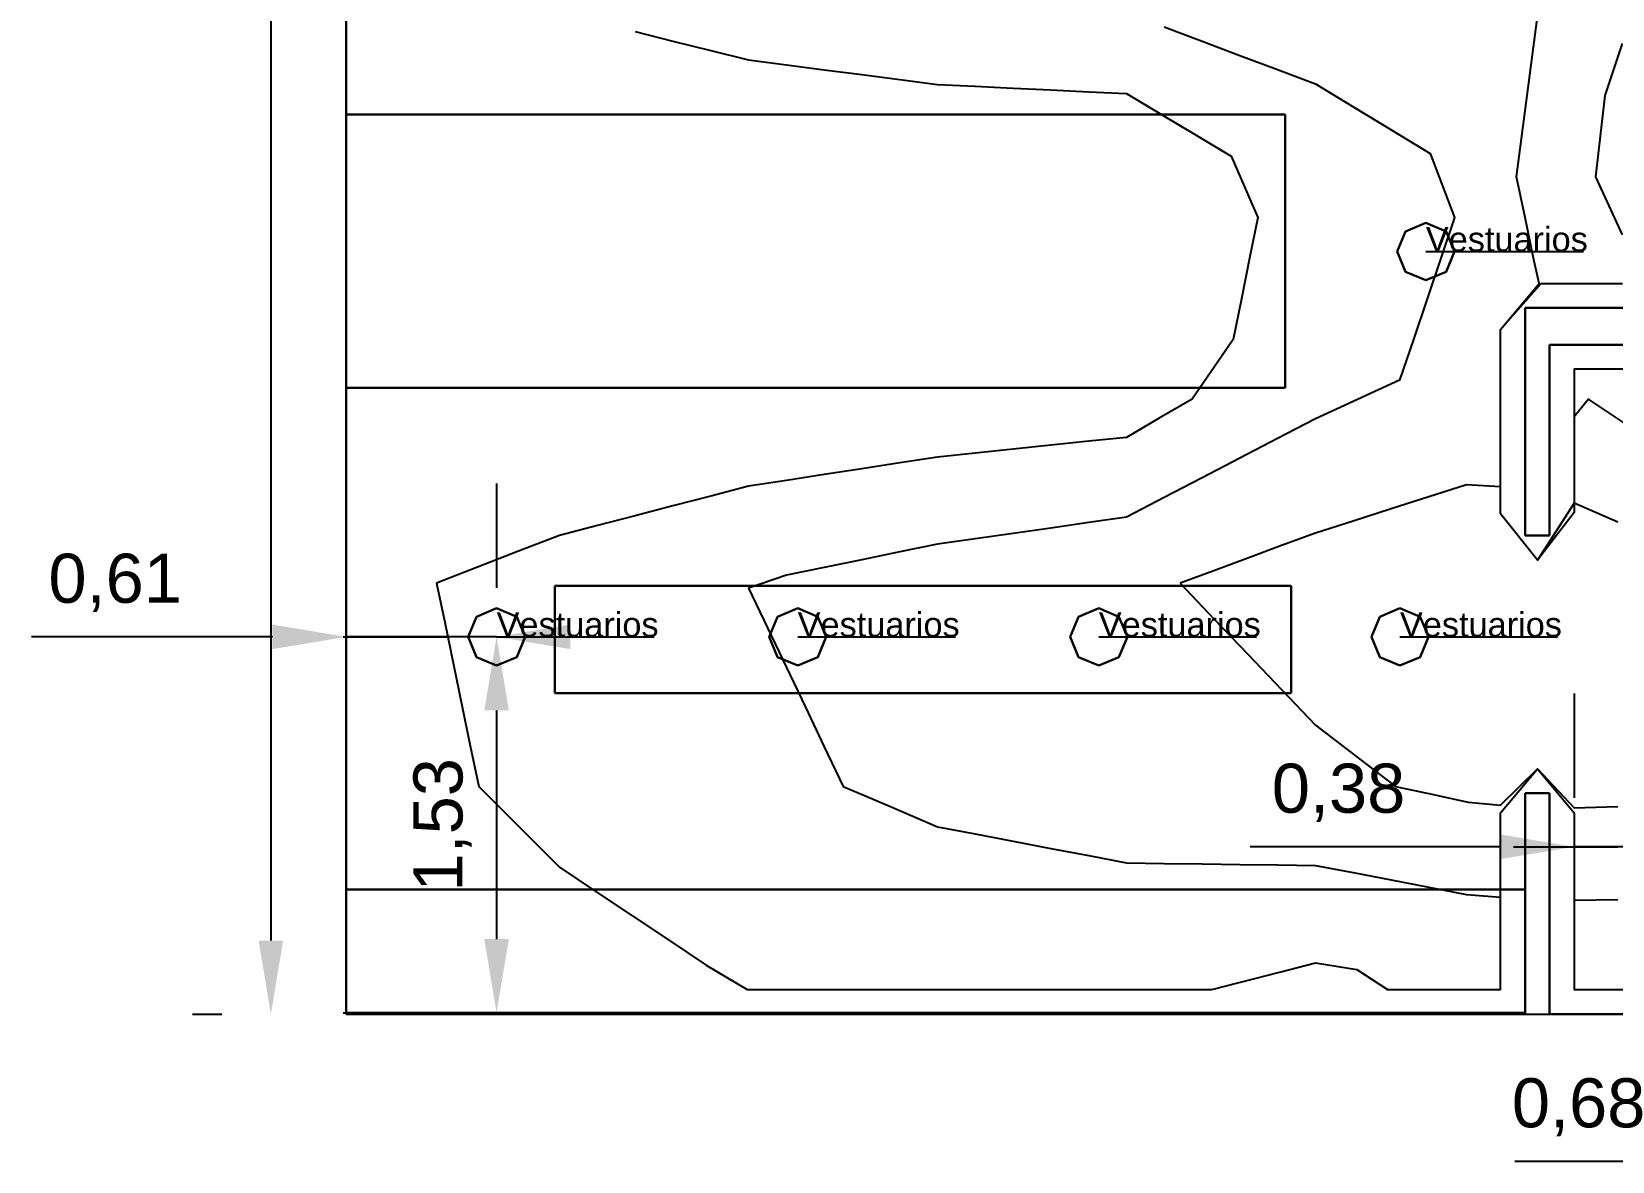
# Model space of a CAD drawing. Header units: millimetres. Extents: x 3.7 to 38, y 4.9 to 16.2.
# Drawn here: x 3.75 to 10.19, y 5.36 to 9.97 of the extents above; entities that cross this region are included whole.
import ezdxf

# ---------------------------------------------------------------- set-up
doc = ezdxf.new("R2010")
doc.units = ezdxf.units.MM
for name, color, linetype in [('DLXFURN', 5, 'Continuous'), ('DLXISO', 7, 'Continuous'), ('DLXLUM', 2, 'Continuous'), ('DLXLUMEX', 2, 'Continuous'), ('DLXSCENE', 7, 'Continuous'), ('MAPAS', 7, 'Continuous')]:
    doc.layers.add(name, color=color, linetype=linetype)
doc.layers.get('0').off()
doc.styles.get("Standard").update_dxf_attribs({"font": 'arial.ttf'})
doc.dimstyles.new('ISO-25', dxfattribs={"dimtxt": 0.2, "dimasz": 0.3, "dimexe": 0.2, "dimexo": 0.625, "dimgap": 0.1, "dimtad": 1, "dimtoh": 1, "dimtxsty": 'Standard', "dimcen": 2.5, "dimadec": 0, "dimazin": 0, "dimtfac": 1, "dimtmove": 0, "dimatfit": 3, "dimfxl": 1, "dimarcsym": 0})

# ---------------------------------------------------------------- blocks, each defined once
blk = doc.blocks.new('*U9')
for p, q in [((-0.1163, 0), (-0.0822, 0.0822)), ((-0.0822, 0.0822), (-0.1163, 0)), ((-0.0822, 0.0822), (-0.1163, 0)), ((-0.1163, 0), (-0.0822, 0.0822)), ((-0.0822, 0.0822), (0, 0.1163)), ((0, 0.1163), (-0.0822, 0.0822)), ((0, 0.1163), (-0.0822, 0.0822)), ((-0.0822, 0.0822), (0, 0.1163)), ((-0.0822, 0.0822), (-0.0822, 0.0822)), ((-0.0822, 0.0822), (-0.0822, 0.0822)), ((0, 0.1163), (0.0822, 0.0822)), ((0.0822, 0.0822), (0, 0.1163)), ((0, 0.1163), (0, 0.1163)), ((0.0822, 0.0822), (0, 0.1163)), ((0, 0.1163), (0, 0.1163)), ((0, 0.1163), (0.0822, 0.0822)), ((0.0822, 0.0822), (0.1163, 0)), ((0.1163, 0), (0.0822, 0.0822)), ((0.0822, 0.0822), (0.0822, 0.0822)), ((0.1163, 0), (0.0822, 0.0822)), ((0.0822, 0.0822), (0.0822, 0.0822)), ((0.0822, 0.0822), (0.1163, 0)), ((-0.0822, -0.0822), (-0.1163, 0)), ((-0.1163, 0), (-0.0822, -0.0822)), ((-0.1163, 0), (-0.1163, 0)), ((-0.1163, 0), (-0.0822, -0.0822)), ((-0.0822, -0.0822), (-0.1163, 0)), ((-0.1163, 0), (-0.1163, 0)), ((0.1163, 0), (0.0822, -0.0822)), ((0.0822, -0.0822), (0.1163, 0)), ((0.0822, -0.0822), (0.1163, 0)), ((0.1163, 0), (0.0822, -0.0822)), ((0.1163, 0), (0.1163, 0)), ((0.1163, 0), (0.1163, 0)), ((0, -0.1163), (-0.0822, -0.0822)), ((-0.0822, -0.0822), (0, -0.1163)), ((-0.0822, -0.0822), (0, -0.1163)), ((0, -0.1163), (-0.0822, -0.0822)), ((-0.0822, -0.0822), (-0.0822, -0.0822)), ((-0.0822, -0.0822), (-0.0822, -0.0822)), ((0.0822, -0.0822), (0, -0.1163)), ((0, -0.1163), (0.0822, -0.0822)), ((0, -0.1163), (0.0822, -0.0822)), ((0.0822, -0.0822), (0, -0.1163)), ((0, -0.1163), (0, -0.1163)), ((0, -0.1163), (0, -0.1163)), ((0.0822, -0.0822), (0.0822, -0.0822)), ((0.0822, -0.0822), (0.0822, -0.0822))]:
    blk.add_line(p, q)
at = {"color": 1}
blk.add_line((0, 0), (0.6425, 0), dxfattribs=at)
at = {"layer": 'DLXLUMEX', "color": 7}
blk.add_text('Vestuarios', height=0.1, dxfattribs=at).set_placement((0, 0))
blk = doc.blocks.new('*U60')
for p, q in [((-0.1163, 0), (-0.0822, 0.0822)), ((-0.0822, 0.0822), (-0.1163, 0)), ((-0.0822, 0.0822), (-0.1163, 0)), ((-0.1163, 0), (-0.0822, 0.0822)), ((-0.0822, 0.0822), (0, 0.1163)), ((0, 0.1163), (-0.0822, 0.0822)), ((0, 0.1163), (-0.0822, 0.0822)), ((-0.0822, 0.0822), (0, 0.1163)), ((-0.0822, 0.0822), (-0.0822, 0.0822)), ((-0.0822, 0.0822), (-0.0822, 0.0822)), ((0, 0.1163), (0.0822, 0.0822)), ((0.0822, 0.0822), (0, 0.1163)), ((0, 0.1163), (0, 0.1163)), ((0.0822, 0.0822), (0, 0.1163)), ((0, 0.1163), (0, 0.1163)), ((0, 0.1163), (0.0822, 0.0822)), ((0.0822, 0.0822), (0.1163, 0)), ((0.1163, 0), (0.0822, 0.0822)), ((0.0822, 0.0822), (0.0822, 0.0822)), ((0.1163, 0), (0.0822, 0.0822)), ((0.0822, 0.0822), (0.0822, 0.0822)), ((0.0822, 0.0822), (0.1163, 0)), ((-0.0822, -0.0822), (-0.1163, 0)), ((-0.1163, 0), (-0.0822, -0.0822)), ((-0.1163, 0), (-0.1163, 0)), ((-0.1163, 0), (-0.0822, -0.0822)), ((-0.0822, -0.0822), (-0.1163, 0)), ((-0.1163, 0), (-0.1163, 0)), ((0.1163, 0), (0.0822, -0.0822)), ((0.0822, -0.0822), (0.1163, 0)), ((0.0822, -0.0822), (0.1163, 0)), ((0.1163, 0), (0.0822, -0.0822)), ((0.1163, 0), (0.1163, 0)), ((0.1163, 0), (0.1163, 0)), ((0, -0.1163), (-0.0822, -0.0822)), ((-0.0822, -0.0822), (0, -0.1163)), ((-0.0822, -0.0822), (0, -0.1163)), ((0, -0.1163), (-0.0822, -0.0822)), ((-0.0822, -0.0822), (-0.0822, -0.0822)), ((-0.0822, -0.0822), (-0.0822, -0.0822)), ((0.0822, -0.0822), (0, -0.1163)), ((0, -0.1163), (0.0822, -0.0822)), ((0, -0.1163), (0.0822, -0.0822)), ((0.0822, -0.0822), (0, -0.1163)), ((0, -0.1163), (0, -0.1163)), ((0, -0.1163), (0, -0.1163)), ((0.0822, -0.0822), (0.0822, -0.0822)), ((0.0822, -0.0822), (0.0822, -0.0822))]:
    blk.add_line(p, q)
at = {"color": 1}
blk.add_line((0, 0), (0.6425, 0), dxfattribs=at)
at = {"layer": 'DLXLUMEX', "color": 7}
blk.add_text('Vestuarios', height=0.1, dxfattribs=at).set_placement((0, 0))
blk = doc.blocks.new('*U90')
for p, q in [((-0.1163, 0), (-0.0822, 0.0822)), ((-0.0822, 0.0822), (-0.1163, 0)), ((-0.0822, 0.0822), (-0.1163, 0)), ((-0.1163, 0), (-0.0822, 0.0822)), ((-0.0822, 0.0822), (0, 0.1163)), ((0, 0.1163), (-0.0822, 0.0822)), ((0, 0.1163), (-0.0822, 0.0822)), ((-0.0822, 0.0822), (0, 0.1163)), ((-0.0822, 0.0822), (-0.0822, 0.0822)), ((-0.0822, 0.0822), (-0.0822, 0.0822)), ((0, 0.1163), (0.0822, 0.0822)), ((0.0822, 0.0822), (0, 0.1163)), ((0, 0.1163), (0, 0.1163)), ((0.0822, 0.0822), (0, 0.1163)), ((0, 0.1163), (0, 0.1163)), ((0, 0.1163), (0.0822, 0.0822)), ((0.0822, 0.0822), (0.1163, 0)), ((0.1163, 0), (0.0822, 0.0822)), ((0.0822, 0.0822), (0.0822, 0.0822)), ((0.1163, 0), (0.0822, 0.0822)), ((0.0822, 0.0822), (0.0822, 0.0822)), ((0.0822, 0.0822), (0.1163, 0)), ((-0.0822, -0.0822), (-0.1163, 0)), ((-0.1163, 0), (-0.0822, -0.0822)), ((-0.1163, 0), (-0.1163, 0)), ((-0.1163, 0), (-0.0822, -0.0822)), ((-0.0822, -0.0822), (-0.1163, 0)), ((-0.1163, 0), (-0.1163, 0)), ((0.1163, 0), (0.0822, -0.0822)), ((0.0822, -0.0822), (0.1163, 0)), ((0.0822, -0.0822), (0.1163, 0)), ((0.1163, 0), (0.0822, -0.0822)), ((0.1163, 0), (0.1163, 0)), ((0.1163, 0), (0.1163, 0)), ((0, -0.1163), (-0.0822, -0.0822)), ((-0.0822, -0.0822), (0, -0.1163)), ((-0.0822, -0.0822), (0, -0.1163)), ((0, -0.1163), (-0.0822, -0.0822)), ((-0.0822, -0.0822), (-0.0822, -0.0822)), ((-0.0822, -0.0822), (-0.0822, -0.0822)), ((0.0822, -0.0822), (0, -0.1163)), ((0, -0.1163), (0.0822, -0.0822)), ((0, -0.1163), (0.0822, -0.0822)), ((0.0822, -0.0822), (0, -0.1163)), ((0, -0.1163), (0, -0.1163)), ((0, -0.1163), (0, -0.1163)), ((0.0822, -0.0822), (0.0822, -0.0822)), ((0.0822, -0.0822), (0.0822, -0.0822))]:
    blk.add_line(p, q)
at = {"color": 1}
blk.add_line((0, 0), (0.6425, 0), dxfattribs=at)
at = {"layer": 'DLXLUMEX', "color": 7}
blk.add_text('Vestuarios', height=0.1, dxfattribs=at).set_placement((0, 0))
blk = doc.blocks.new('*U10')
for p, q in [((-0.1163, 0), (-0.0822, 0.0822)), ((-0.0822, 0.0822), (-0.1163, 0)), ((-0.0822, 0.0822), (-0.1163, 0)), ((-0.1163, 0), (-0.0822, 0.0822)), ((-0.0822, 0.0822), (0, 0.1163)), ((0, 0.1163), (-0.0822, 0.0822)), ((0, 0.1163), (-0.0822, 0.0822)), ((-0.0822, 0.0822), (0, 0.1163)), ((-0.0822, 0.0822), (-0.0822, 0.0822)), ((-0.0822, 0.0822), (-0.0822, 0.0822)), ((0, 0.1163), (0.0822, 0.0822)), ((0.0822, 0.0822), (0, 0.1163)), ((0, 0.1163), (0, 0.1163)), ((0.0822, 0.0822), (0, 0.1163)), ((0, 0.1163), (0, 0.1163)), ((0, 0.1163), (0.0822, 0.0822)), ((0.0822, 0.0822), (0.1163, 0)), ((0.1163, 0), (0.0822, 0.0822)), ((0.0822, 0.0822), (0.0822, 0.0822)), ((0.1163, 0), (0.0822, 0.0822)), ((0.0822, 0.0822), (0.0822, 0.0822)), ((0.0822, 0.0822), (0.1163, 0)), ((-0.0822, -0.0822), (-0.1163, 0)), ((-0.1163, 0), (-0.0822, -0.0822)), ((-0.1163, 0), (-0.1163, 0)), ((-0.1163, 0), (-0.0822, -0.0822)), ((-0.0822, -0.0822), (-0.1163, 0)), ((-0.1163, 0), (-0.1163, 0)), ((0.1163, 0), (0.0822, -0.0822)), ((0.0822, -0.0822), (0.1163, 0)), ((0.0822, -0.0822), (0.1163, 0)), ((0.1163, 0), (0.0822, -0.0822)), ((0.1163, 0), (0.1163, 0)), ((0.1163, 0), (0.1163, 0)), ((0, -0.1163), (-0.0822, -0.0822)), ((-0.0822, -0.0822), (0, -0.1163)), ((-0.0822, -0.0822), (-0.0822, -0.0822)), ((-0.0822, -0.0822), (0, -0.1163)), ((0, -0.1163), (-0.0822, -0.0822)), ((-0.0822, -0.0822), (-0.0822, -0.0822)), ((0.0822, -0.0822), (0, -0.1163)), ((0, -0.1163), (0.0822, -0.0822)), ((0, -0.1163), (0.0822, -0.0822)), ((0.0822, -0.0822), (0, -0.1163)), ((0, -0.1163), (0, -0.1163)), ((0, -0.1163), (0, -0.1163)), ((0.0822, -0.0822), (0.0822, -0.0822)), ((0.0822, -0.0822), (0.0822, -0.0822))]:
    blk.add_line(p, q)
at = {"color": 1}
blk.add_line((0, 0), (0.6425, 0), dxfattribs=at)
at = {"layer": 'DLXLUMEX', "color": 7}
blk.add_text('Vestuarios', height=0.1, dxfattribs=at).set_placement((0, 0))
blk = doc.blocks.new('*U42')
for p, q in [((-0.1163, 0), (-0.0822, 0.0822)), ((-0.0822, 0.0822), (-0.1163, 0)), ((-0.0822, 0.0822), (-0.1163, 0)), ((-0.1163, 0), (-0.0822, 0.0822)), ((-0.0822, 0.0822), (0, 0.1163)), ((0, 0.1163), (-0.0822, 0.0822)), ((0, 0.1163), (-0.0822, 0.0822)), ((-0.0822, 0.0822), (0, 0.1163)), ((-0.0822, 0.0822), (-0.0822, 0.0822)), ((-0.0822, 0.0822), (-0.0822, 0.0822)), ((0, 0.1163), (0.0822, 0.0822)), ((0.0822, 0.0822), (0, 0.1163)), ((0, 0.1163), (0, 0.1163)), ((0.0822, 0.0822), (0, 0.1163)), ((0, 0.1163), (0, 0.1163)), ((0, 0.1163), (0.0822, 0.0822)), ((0.0822, 0.0822), (0.1163, 0)), ((0.1163, 0), (0.0822, 0.0822)), ((0.0822, 0.0822), (0.0822, 0.0822)), ((0.1163, 0), (0.0822, 0.0822)), ((0.0822, 0.0822), (0.0822, 0.0822)), ((0.0822, 0.0822), (0.1163, 0)), ((-0.0822, -0.0822), (-0.1163, 0)), ((-0.1163, 0), (-0.0822, -0.0822)), ((-0.1163, 0), (-0.1163, 0)), ((-0.1163, 0), (-0.0822, -0.0822)), ((-0.0822, -0.0822), (-0.1163, 0)), ((-0.1163, 0), (-0.1163, 0)), ((0.1163, 0), (0.0822, -0.0822)), ((0.0822, -0.0822), (0.1163, 0)), ((0.0822, -0.0822), (0.1163, 0)), ((0.1163, 0), (0.0822, -0.0822)), ((0.1163, 0), (0.1163, 0)), ((0.1163, 0), (0.1163, 0)), ((0, -0.1163), (-0.0822, -0.0822)), ((-0.0822, -0.0822), (0, -0.1163)), ((-0.0822, -0.0822), (-0.0822, -0.0822)), ((-0.0822, -0.0822), (0, -0.1163)), ((0, -0.1163), (-0.0822, -0.0822)), ((-0.0822, -0.0822), (-0.0822, -0.0822)), ((0.0822, -0.0822), (0, -0.1163)), ((0, -0.1163), (0.0822, -0.0822)), ((0, -0.1163), (0.0822, -0.0822)), ((0.0822, -0.0822), (0, -0.1163)), ((0, -0.1163), (0, -0.1163)), ((0, -0.1163), (0, -0.1163)), ((0.0822, -0.0822), (0.0822, -0.0822)), ((0.0822, -0.0822), (0.0822, -0.0822))]:
    blk.add_line(p, q)
at = {"color": 1}
blk.add_line((0, 0), (0.6425, 0), dxfattribs=at)
at = {"layer": 'DLXLUMEX', "color": 7}
blk.add_text('Vestuarios', height=0.1, dxfattribs=at).set_placement((0, 0))
blk = doc.blocks.new('*U45')
for p, q in [((1.6, 0.2686), (-2.225, 0.2686)), ((-2.225, 0.2686), (-2.225, -0.8454)), ((-2.225, -0.8454), (-2.225, 0.2686)), ((-2.225, 0.2686), (-2.225, 0.2686)), ((-2.225, 0.2686), (-2.225, -0.8454)), ((1.6, 0.2686), (-2.225, 0.2686)), ((-2.225, 0.2686), (-2.225, 0.2686)), ((-2.225, 0.2686), (1.6, 0.2686)), ((1.6, -0.8454), (1.6, 0.2686)), ((1.6, 0.2686), (1.6, 0.2686)), ((1.6, 0.2686), (1.6, -0.8454)), ((1.6, -0.8454), (1.6, 0.2686)), ((1.6, 0.2686), (1.6, 0.2686)), ((-2.225, -0.8454), (1.6, -0.8454)), ((-2.225, -0.8454), (-2.225, -0.8454)), ((-2.225, -0.8454), (1.6, -0.8454)), ((1.6, -0.8454), (-2.225, -0.8454)), ((-2.225, -0.8454), (-2.225, -0.8454)), ((1.6, -0.8454), (1.6, -0.8454)), ((1.6, -0.8454), (1.6, -0.8454))]:
    blk.add_line(p, q)
blk = doc.blocks.new('*U46')
for p, q in [((-0.5985, -0.2), (-0.5985, -0.702)), ((-0.5985, -0.702), (-0.5985, -0.2)), ((-0.5985, -0.2), (-0.5985, -0.2)), ((4.2044, -0.2), (-0.5985, -0.2)), ((-0.5985, -0.2), (-0.5985, -0.702)), ((4.2044, -0.2), (-0.5985, -0.2)), ((-0.5985, -0.2), (-0.5985, -0.2)), ((-0.5985, -0.2), (4.2044, -0.2)), ((4.2044, -0.702), (4.2044, -0.2)), ((4.2044, -0.2), (4.2044, -0.2)), ((-0.5985, -0.702), (-0.5985, -0.702)), ((-0.5985, -0.702), (4.2044, -0.702)), ((4.2044, -0.702), (-0.5985, -0.702)), ((-0.5985, -0.702), (-0.5985, -0.702)), ((-0.5985, -0.702), (4.2044, -0.702)), ((4.2044, -0.702), (4.2044, -0.702))]:
    blk.add_line(p, q)
blk = doc.blocks.new('*U47')
for p, q in [((2.8515, 0.038), (-0.1485, 0.038)), ((-0.1485, 0.038), (-0.1485, -0.4)), ((-0.1485, 0.038), (-0.1485, -0.4)), ((-0.1485, -0.4), (-0.1485, 0.038)), ((-0.1485, 0.038), (-0.1485, 0.038)), ((2.8515, 0.038), (-0.1485, 0.038)), ((-0.1485, 0.038), (-0.1485, 0.038)), ((-0.1485, 0.038), (2.8515, 0.038)), ((2.8515, -0.4), (2.8515, 0.038)), ((2.8515, -0.4), (2.8515, 0.038)), ((2.8515, 0.038), (2.8515, 0.038)), ((2.8515, 0.038), (2.8515, -0.4)), ((2.8515, 0.038), (2.8515, 0.038)), ((-0.1485, -0.4), (2.8515, -0.4)), ((-0.1485, -0.4), (-0.1485, -0.4)), ((-0.1485, -0.4), (2.8515, -0.4)), ((2.8515, -0.4), (-0.1485, -0.4)), ((-0.1485, -0.4), (-0.1485, -0.4)), ((2.8515, -0.4), (2.8515, -0.4)), ((2.8515, -0.4), (2.8515, -0.4))]:
    blk.add_line(p, q)
blk = doc.blocks.new('*U53')
for p, q in [((35.2015, 52.3923), (35.2015, 61.7003)), ((35.2015, 61.7003), (35.2015, 52.3923)), ((40.0044, 55.2703), (40.0044, 55.1305)), ((40.0044, 55.1305), (40.0044, 55.2703)), ((40.0044, 55.2703), (40.0044, 55.2703)), ((40.5013, 55.2703), (40.0044, 55.2703)), ((40.0044, 55.2703), (40.0044, 55.2703)), ((40.0044, 55.2703), (40.5013, 55.2703)), ((40.0044, 55.1305), (40.0044, 54.3424)), ((40.0044, 54.3424), (40.0044, 55.1305)), ((40.0044, 55.1305), (40.0044, 55.1305)), ((40.0044, 55.1305), (40.0044, 55.1305)), ((40.1044, 55.1203), (42.3081, 55.1203)), ((42.3081, 55.1203), (40.1044, 55.1203)), ((40.1044, 55.1203), (40.1044, 55.1203)), ((40.1044, 55.1203), (40.1044, 55.1203)), ((40.1044, 55.1203), (40.1044, 54.3424)), ((40.1044, 54.3424), (40.1044, 55.1203)), ((40.0044, 54.3424), (40.1044, 54.3424)), ((40.1044, 54.3424), (40.0044, 54.3424)), ((40.0044, 54.3424), (40.0044, 54.3424)), ((40.0044, 54.3424), (40.0044, 54.3424)), ((40.1044, 54.3424), (40.1044, 54.3424)), ((40.1044, 54.3424), (40.1044, 54.3424)), ((40.0044, 52.3923), (40.0044, 53.2924)), ((40.0044, 53.2924), (40.0044, 53.2924)), ((40.0044, 53.2924), (40.0044, 52.3923)), ((40.1044, 53.2924), (40.0044, 53.2924)), ((40.0044, 53.2924), (40.0044, 53.2924)), ((40.0044, 53.2924), (40.1044, 53.2924)), ((40.1044, 53.2924), (40.1044, 53.2924)), ((40.1044, 52.3923), (40.1044, 53.2924)), ((40.1044, 53.2924), (40.1044, 53.2924)), ((40.1044, 53.2924), (40.1044, 52.3923)), ((40.0044, 52.3923), (35.2015, 52.3923)), ((35.2015, 52.3923), (35.2015, 52.3923)), ((35.2015, 52.3923), (40.0044, 52.3923)), ((35.2015, 52.3923), (35.2015, 52.3923)), ((40.0044, 52.3923), (40.0044, 52.3923)), ((40.0044, 52.3923), (40.0044, 52.3923)), ((40.1044, 52.3923), (40.1044, 52.3923)), ((42.3081, 52.3923), (40.1044, 52.3923)), ((40.1044, 52.3923), (40.1044, 52.3923)), ((40.1044, 52.3923), (42.3081, 52.3923))]:
    blk.add_line(p, q)
blk = doc.blocks.new('*U54')
for p, q in [((35.2015, 52.3923), (35.2015, 61.7003)), ((40.5013, 55.2703), (40.0044, 55.2703)), ((40.0044, 55.2703), (40.0044, 55.1305)), ((40.0044, 55.1305), (40.0044, 54.3424)), ((40.1044, 54.3424), (40.1044, 55.1203)), ((40.1044, 55.1203), (42.3081, 55.1203)), ((40.0044, 54.3424), (40.1044, 54.3424)), ((40.0044, 53.2924), (40.0044, 52.3923)), ((40.1044, 53.2924), (40.0044, 53.2924)), ((40.1044, 52.3923), (40.1044, 53.2924)), ((40.0044, 52.3923), (35.2015, 52.3923)), ((42.3081, 52.3923), (40.1044, 52.3923))]:
    blk.add_line(p, q)
blk = doc.blocks.new('*U55')
for p, q in [((35.2015, 61.7003), (35.2015, 52.3923)), ((40.0044, 55.1305), (40.0044, 55.2703)), ((40.0044, 55.2703), (40.5013, 55.2703)), ((40.0044, 54.3424), (40.0044, 55.1305)), ((40.1044, 55.1203), (40.1044, 54.3424)), ((42.3081, 55.1203), (40.1044, 55.1203)), ((40.1044, 54.3424), (40.0044, 54.3424)), ((40.0044, 52.3923), (40.0044, 53.2924)), ((40.0044, 53.2924), (40.1044, 53.2924)), ((40.1044, 53.2924), (40.1044, 52.3923)), ((35.2015, 52.3923), (40.0044, 52.3923)), ((40.1044, 52.3923), (42.3081, 52.3923))]:
    blk.add_line(p, q)
blk = doc.blocks.new('*U57')
at = {"color": 1}
for points in [[(35.6391, 53.8171, 0.85), (35.6734, 53.6515, 0.85), (35.7077, 53.4859, 0.85), (35.742, 53.3203, 0.85), (35.9067, 53.1556, 0.85), (36.0713, 52.9909, 0.85), (36.2205, 52.8912, 0.85), (36.3697, 52.7915, 0.85), (36.5189, 52.6918, 0.85), (36.6681, 52.592, 0.85), (36.8358, 52.4923, 0.85), (36.9892, 52.4923, 0.85), (37.1427, 52.4923, 0.85), (37.2961, 52.4923, 0.85), (37.4495, 52.4923, 0.85), (37.603, 52.4923, 0.85), (37.7564, 52.4923, 0.85), (37.9098, 52.4923, 0.85), (38.0632, 52.4923, 0.85), (38.2167, 52.4923, 0.85), (38.3701, 52.4923, 0.85), (38.5235, 52.4923, 0.85), (38.677, 52.4923, 0.85), (38.728, 52.4923, 0.85), (39.0096, 52.5651, 0.85), (39.1504, 52.6015, 0.85), (39.3195, 52.5742, 0.85), (39.4441, 52.4923, 0.85), (39.5976, 52.4923, 0.85), (39.751, 52.4923, 0.85), (39.9044, 52.4923, 0.85), (39.9044, 52.6723, 0.85), (39.9044, 52.8523, 0.85), (39.9044, 53.0323, 0.85), (39.9044, 53.2124, 0.85), (40.0544, 53.3924, 0.85), (40.2044, 53.2124, 0.85), (40.2044, 53.0323, 0.85), (40.2044, 52.8523, 0.85), (40.2044, 52.6723, 0.85), (40.2044, 52.4923, 0.85), (40.3586, 52.4923, 0.85), (40.5127, 52.4923, 0.85)], [(40.5127, 55.0203, 0.85), (40.3586, 55.0203, 0.85), (40.2044, 55.0203, 0.85), (40.2044, 54.8258, 0.85), (40.2044, 54.6313, 0.85), (40.2044, 54.4369, 0.85), (40.0544, 54.2424, 0.85), (39.9044, 54.4304, 0.85), (39.9044, 54.6184, 0.85), (39.9044, 54.8063, 0.85), (39.9044, 54.9943, 0.85), (39.9044, 55.1823, 0.85), (40.07, 55.3703, 0.85), (40.2357, 55.3703, 0.85), (40.4013, 55.3703, 0.85)], [(40.4013, 55.5684, 0.85), (40.293, 55.8043, 0.85), (40.312, 55.9699, 0.85), (40.3311, 56.1355, 0.85), (40.4013, 56.3481, 0.85)], [(36.3792, 56.3963, 0.85), (36.5331, 56.3578, 0.85), (36.6871, 56.3192, 0.85), (36.841, 56.2807, 0.85), (36.995, 56.2607, 0.85), (37.149, 56.2407, 0.85), (37.3029, 56.2207, 0.85), (37.4569, 56.2007, 0.85), (37.6108, 56.1807, 0.85), (37.7648, 56.1732, 0.85), (37.9187, 56.1658, 0.85), (38.0727, 56.1583, 0.85), (38.2266, 56.1508, 0.85), (38.3806, 56.1434, 0.85), (38.5227, 56.0586, 0.85), (38.6648, 55.9738, 0.85), (38.8069, 55.8891, 0.85), (38.9156, 55.6387, 0.85), (38.8822, 55.4731, 0.85), (38.8488, 55.3075, 0.85), (38.8154, 55.1419, 0.85), (38.6482, 54.8984, 0.85), (38.5144, 54.8205, 0.85), (38.3806, 54.7426, 0.85), (38.2266, 54.7265, 0.85), (38.0727, 54.7104, 0.85), (37.9187, 54.6944, 0.85), (37.7648, 54.6783, 0.85), (37.6108, 54.6622, 0.85), (37.4569, 54.6384, 0.85), (37.3029, 54.6147, 0.85), (37.149, 54.591, 0.85), (36.995, 54.5672, 0.85), (36.841, 54.5435, 0.85), (36.6871, 54.5034, 0.85), (36.5331, 54.4634, 0.85), (36.3792, 54.4233, 0.85), (36.2252, 54.3833, 0.85), (36.0713, 54.3432, 0.85), (35.9043, 54.2783, 0.85), (35.7374, 54.2133, 0.85), (35.5704, 54.1483, 0.85), (35.6048, 53.9827, 0.85), (35.6391, 53.8171, 0.85)]]:
    blk.add_polyline3d(points, dxfattribs=at)
at = {"color": 3}
for points in [[(36.841, 54.1283, 0.85), (36.9182, 53.9667, 0.85), (36.9954, 53.8051, 0.85), (37.0726, 53.6435, 0.85), (37.1497, 53.4819, 0.85), (37.2269, 53.3203, 0.85), (37.4189, 53.2382, 0.85), (37.6108, 53.1561, 0.85), (37.7648, 53.1267, 0.85), (37.9187, 53.0972, 0.85), (38.0727, 53.0677, 0.85), (38.2266, 53.0382, 0.85), (38.3806, 53.0087, 0.85), (38.5346, 53.0067, 0.85), (38.6885, 53.0046, 0.85), (38.8425, 53.0026, 0.85), (38.9964, 53.0006, 0.85), (39.1504, 52.9986, 0.85), (39.3043, 52.9691, 0.85), (39.4583, 52.9395, 0.85), (39.6122, 52.91, 0.85), (39.7662, 52.8805, 0.85), (39.9044, 52.8685, 0.85), (39.9044, 53.0323, 0.85), (39.9044, 53.2124, 0.85), (40.0544, 53.3924, 0.85), (40.2044, 53.2124, 0.85), (40.2044, 53.0323, 0.85), (40.2044, 52.8562, 0.85), (40.382, 52.8594, 0.85)], [(40.4174, 54.795, 0.85), (40.262, 54.8984, 0.85), (40.2044, 54.8258, 0.85), (40.2044, 54.6313, 0.85), (40.2044, 54.4369, 0.85), (40.0544, 54.2424, 0.85), (39.9044, 54.4304, 0.85), (39.9044, 54.6184, 0.85), (39.9044, 54.8063, 0.85), (39.9044, 54.9943, 0.85), (39.9044, 55.1823, 0.85), (40.0611, 55.3703, 0.85), (40.0392, 55.4731, 0.85), (40.004, 55.6387, 0.85), (39.9688, 55.8043, 0.85), (39.9907, 55.9699, 0.85), (40.0125, 56.1355, 0.85), (40.0343, 56.3011, 0.85), (40.0561, 56.4667, 0.85)], [(38.5346, 56.4157, 0.85), (38.6885, 56.3576, 0.85), (38.8425, 56.2994, 0.85), (38.9964, 56.2413, 0.85), (39.1504, 56.1832, 0.85), (39.3061, 56.0885, 0.85), (39.4618, 55.9938, 0.85), (39.6175, 55.8991, 0.85), (39.7172, 55.6387, 0.85), (39.6612, 55.4731, 0.85), (39.6051, 55.3075, 0.85), (39.5491, 55.1419, 0.85), (39.4931, 54.9763, 0.85), (39.3217, 54.897, 0.85), (39.1504, 54.8176, 0.85), (38.9964, 54.7375, 0.85), (38.8425, 54.6574, 0.85), (38.6885, 54.5773, 0.85), (38.5346, 54.4972, 0.85), (38.3806, 54.4171, 0.85), (38.2266, 54.3951, 0.85), (38.0727, 54.373, 0.85), (37.9187, 54.351, 0.85), (37.7648, 54.3289, 0.85), (37.6108, 54.3069, 0.85), (37.4569, 54.2756, 0.85), (37.3029, 54.2442, 0.85), (37.149, 54.2129, 0.85), (36.995, 54.1815, 0.85), (36.841, 54.1283, 0.85)]]:
    blk.add_polyline3d(points, dxfattribs=at)
at = {"color": 6}
for points in [[(38.5993, 54.1483, 0.85), (38.7371, 54.0038, 0.85), (38.8748, 53.8592, 0.85), (39.0126, 53.7146, 0.85), (39.1504, 53.5701, 0.85), (39.3132, 53.4452, 0.85), (39.476, 53.3203, 0.85), (39.624, 53.2882, 0.85), (39.7721, 53.256, 0.85), (39.9044, 53.244, 0.85), (40.0544, 53.3924, 0.85), (40.2044, 53.2325, 0.85), (40.382, 53.2379, 0.85)], [(40.382, 54.3967, 0.85), (40.2044, 54.4741, 0.85), (40.0544, 54.2424, 0.85), (39.9044, 54.4304, 0.85), (39.9044, 54.5409, 0.85), (39.7662, 54.549, 0.85), (39.6122, 54.4999, 0.85), (39.4583, 54.4508, 0.85), (39.3043, 54.4017, 0.85), (39.1504, 54.3525, 0.85), (39.0126, 54.3015, 0.85), (38.8748, 54.2504, 0.85), (38.7371, 54.1994, 0.85), (38.5993, 54.1483, 0.85)]]:
    blk.add_polyline3d(points, dxfattribs=at)
blk = doc.blocks.new('*D136')
at = {"layer": 'Defpoints', "color": 0, "transparency": 16777216}
for p in [(5.0287, 15.2712), (4.7224, 5.9632), (5.0287, 5.9632)]:
    blk.add_point(p, dxfattribs=at)
at = {"layer": 'MAPAS', "color": 0, "lineweight": -2, "transparency": 16777216}
for p, q in [((4.4037, 15.2712), (4.5224, 15.2712)), ((4.7224, 14.9712), (4.7224, 6.2632)), ((4.4037, 5.9632), (4.5224, 5.9632))]:
    blk.add_line(p, q, dxfattribs=at)
at = {"layer": 'MAPAS', "color": 0, "transparency": 16777216}
for points in [[(4.6724, 14.9712), (4.7724, 14.9712), (4.7224, 15.2712)], [(4.6724, 6.2632), (4.7724, 6.2632), (4.7224, 5.9632)]]:
    blk.add_solid(points, dxfattribs=at)
at = {"layer": 'MAPAS', "color": 0, "transparency": 16777216, "insert": (4.5022, 10.6172), "char_height": 0.2, "attachment_point": 5, "rotation": 90}
blk.add_mtext('9,31', dxfattribs=at)
blk = doc.blocks.new('*D145')
at = {"layer": 'Defpoints', "color": 0, "transparency": 16777216}
for p in [(10.0316, 6.6452), (10.0316, 6.6452), (10.4096, 6.6452)]:
    blk.add_point(p, dxfattribs=at)
at = {"layer": 'MAPAS', "color": 0, "lineweight": -2, "transparency": 16777216}
for p, q in [((10.0316, 7.2702), (10.0316, 6.8452)), ((10.4096, 7.2702), (10.4096, 6.8452)), ((9.7316, 6.6452), (8.7117, 6.6452)), ((10.4096, 6.6452), (10.0316, 6.6452)), ((10.7096, 6.6452), (11.0096, 6.6452))]:
    blk.add_line(p, q, dxfattribs=at)
at = {"layer": 'MAPAS', "color": 0, "transparency": 16777216}
for points in [[(9.7316, 6.6952), (9.7316, 6.5952), (10.0316, 6.6452)], [(10.7096, 6.6952), (10.7096, 6.5952), (10.4096, 6.6452)]]:
    blk.add_solid(points, dxfattribs=at)
at = {"layer": 'MAPAS', "color": 0, "transparency": 16777216, "insert": (9.0717, 6.8654), "char_height": 0.2, "attachment_point": 5}
blk.add_mtext('0,38', dxfattribs=at)
blk = doc.blocks.new('*D146')
at = {"layer": 'Defpoints', "color": 0, "transparency": 16777216}
for p in [(10.4096, 6.6452), (10.4096, 5.9632), (10.4096, 5.9632)]:
    blk.add_point(p, dxfattribs=at)
at = {"layer": 'MAPAS', "color": 0, "lineweight": -2, "transparency": 16777216}
for p, q in [((10.4096, 6.9452), (10.4096, 7.2452)), ((9.7846, 6.6452), (10.2096, 6.6452)), ((10.4096, 6.6452), (10.4096, 5.9632)), ((9.7846, 5.9632), (10.2096, 5.9632)), ((10.4096, 5.6632), (10.4096, 5.3632)), ((10.4096, 5.3632), (9.7897, 5.3632))]:
    blk.add_line(p, q, dxfattribs=at)
at = {"layer": 'MAPAS', "color": 0, "transparency": 16777216}
for points in [[(10.3596, 6.9452), (10.4596, 6.9452), (10.4096, 6.6452)], [(10.3596, 5.6632), (10.4596, 5.6632), (10.4096, 5.9632)]]:
    blk.add_solid(points, dxfattribs=at)
at = {"layer": 'MAPAS', "color": 0, "transparency": 16777216, "insert": (10.0496, 5.5834), "char_height": 0.2, "attachment_point": 5}
blk.add_mtext('0,68', dxfattribs=at)
blk = doc.blocks.new('*D165')
at = {"layer": 'Defpoints', "color": 0, "transparency": 16777216}
for p in [(5.0287, 7.5006), (5.0287, 7.5006), (5.6418, 7.5006)]:
    blk.add_point(p, dxfattribs=at)
at = {"layer": 'MAPAS', "color": 0, "lineweight": -2, "transparency": 16777216}
for p, q in [((5.0287, 8.1256), (5.0287, 7.7006)), ((5.6418, 8.1256), (5.6418, 7.7006)), ((4.7287, 7.5006), (3.7478, 7.5006)), ((5.6418, 7.5006), (5.0287, 7.5006)), ((5.9418, 7.5006), (6.2418, 7.5006))]:
    blk.add_line(p, q, dxfattribs=at)
at = {"layer": 'MAPAS', "color": 0, "transparency": 16777216}
for points in [[(4.7287, 7.5506), (4.7287, 7.4506), (5.0287, 7.5006)], [(5.9418, 7.5506), (5.9418, 7.4506), (5.6418, 7.5006)]]:
    blk.add_solid(points, dxfattribs=at)
at = {"layer": 'MAPAS', "color": 0, "transparency": 16777216, "insert": (4.0882, 7.7208), "char_height": 0.2, "attachment_point": 5}
blk.add_mtext('0,61', dxfattribs=at)
blk = doc.blocks.new('*D166')
at = {"layer": 'Defpoints', "color": 0, "transparency": 16777216}
for p in [(5.6418, 7.5006), (5.6418, 5.9689), (5.6418, 5.9689)]:
    blk.add_point(p, dxfattribs=at)
at = {"layer": 'MAPAS', "color": 0, "lineweight": -2, "transparency": 16777216}
for p, q in [((5.0168, 7.5006), (5.4418, 7.5006)), ((5.6418, 7.2006), (5.6418, 6.2689)), ((5.0168, 5.9689), (5.4418, 5.9689))]:
    blk.add_line(p, q, dxfattribs=at)
at = {"layer": 'MAPAS', "color": 0, "transparency": 16777216}
for points in [[(5.5918, 7.2006), (5.6918, 7.2006), (5.6418, 7.5006)], [(5.5918, 6.2689), (5.6918, 6.2689), (5.6418, 5.9689)]]:
    blk.add_solid(points, dxfattribs=at)
at = {"layer": 'MAPAS', "color": 0, "transparency": 16777216, "insert": (5.4216, 6.7347), "char_height": 0.2, "attachment_point": 5, "rotation": 90}
blk.add_mtext('1,53', dxfattribs=at)

msp = doc.modelspace()

# ---------------------------------------------------------------- block references
at = {"layer": 'DLXFURN'}
for name, p in [('*U45', (7.2537, 9.3609)), ('*U47', (6.0272, 7.6709)), ('*U46', (5.6272, 6.6709))]:
    msp.add_blockref(name, p, dxfattribs=at)
at = {"layer": 'DLXISO'}
msp.add_blockref('*U57', (-30.1728, -46.4291), dxfattribs=at)
at = {"layer": 'DLXLUM'}
for name, p in [('*U42', (9.4272, 9.0709)), ('*U9', (5.6418, 7.5006)), ('*U60', (6.8684, 7.5006)), ('*U90', (8.095, 7.5006)), ('*U10', (9.3216, 7.5006))]:
    msp.add_blockref(name, p, dxfattribs=at)
at = {"layer": 'DLXSCENE'}
for name in ['*U53', '*U54', '*U55']:
    msp.add_blockref(name, (-30.1728, -46.4291), dxfattribs=at)

# ---------------------------------------------------------------- dimensions: what is measured, and where the dimension line sits
at = {"layer": 'MAPAS'}
for base, p1, p2, picture, middle in [((4.7224, 5.9632), (5.0287, 15.2712), (5.0287, 5.9632), '*D136', (4.5022, 10.6172)), ((5.6418, 5.9689), (5.6418, 7.5006), (5.6418, 5.9689), '*D166', (5.4216, 6.7347)), ((10.4096, 5.9632), (10.4096, 6.6452), (10.4096, 5.9632), '*D146', (10.0496, 5.5834))]:
    dim = msp.add_linear_dim(base=base, p1=p1, p2=p2, angle=90, dimstyle='ISO-25', dxfattribs=at)
    dim.commit()
    dim.dimension.update_dxf_attribs({"geometry": picture, "text_midpoint": middle})
for base, p1, p2, picture, middle in [((5.0287, 7.5006), (5.6418, 7.5006), (5.0287, 7.5006), '*D165', (4.0882, 7.7208)), ((10.0316, 6.6452), (10.4096, 6.6452), (10.0316, 6.6452), '*D145', (9.0717, 6.8654))]:
    dim = msp.add_linear_dim(base=base, p1=p1, p2=p2, dimstyle='ISO-25', dxfattribs=at)
    dim.commit()
    dim.dimension.update_dxf_attribs({"geometry": picture, "text_midpoint": middle})

doc.saveas('drawing.dxf')
